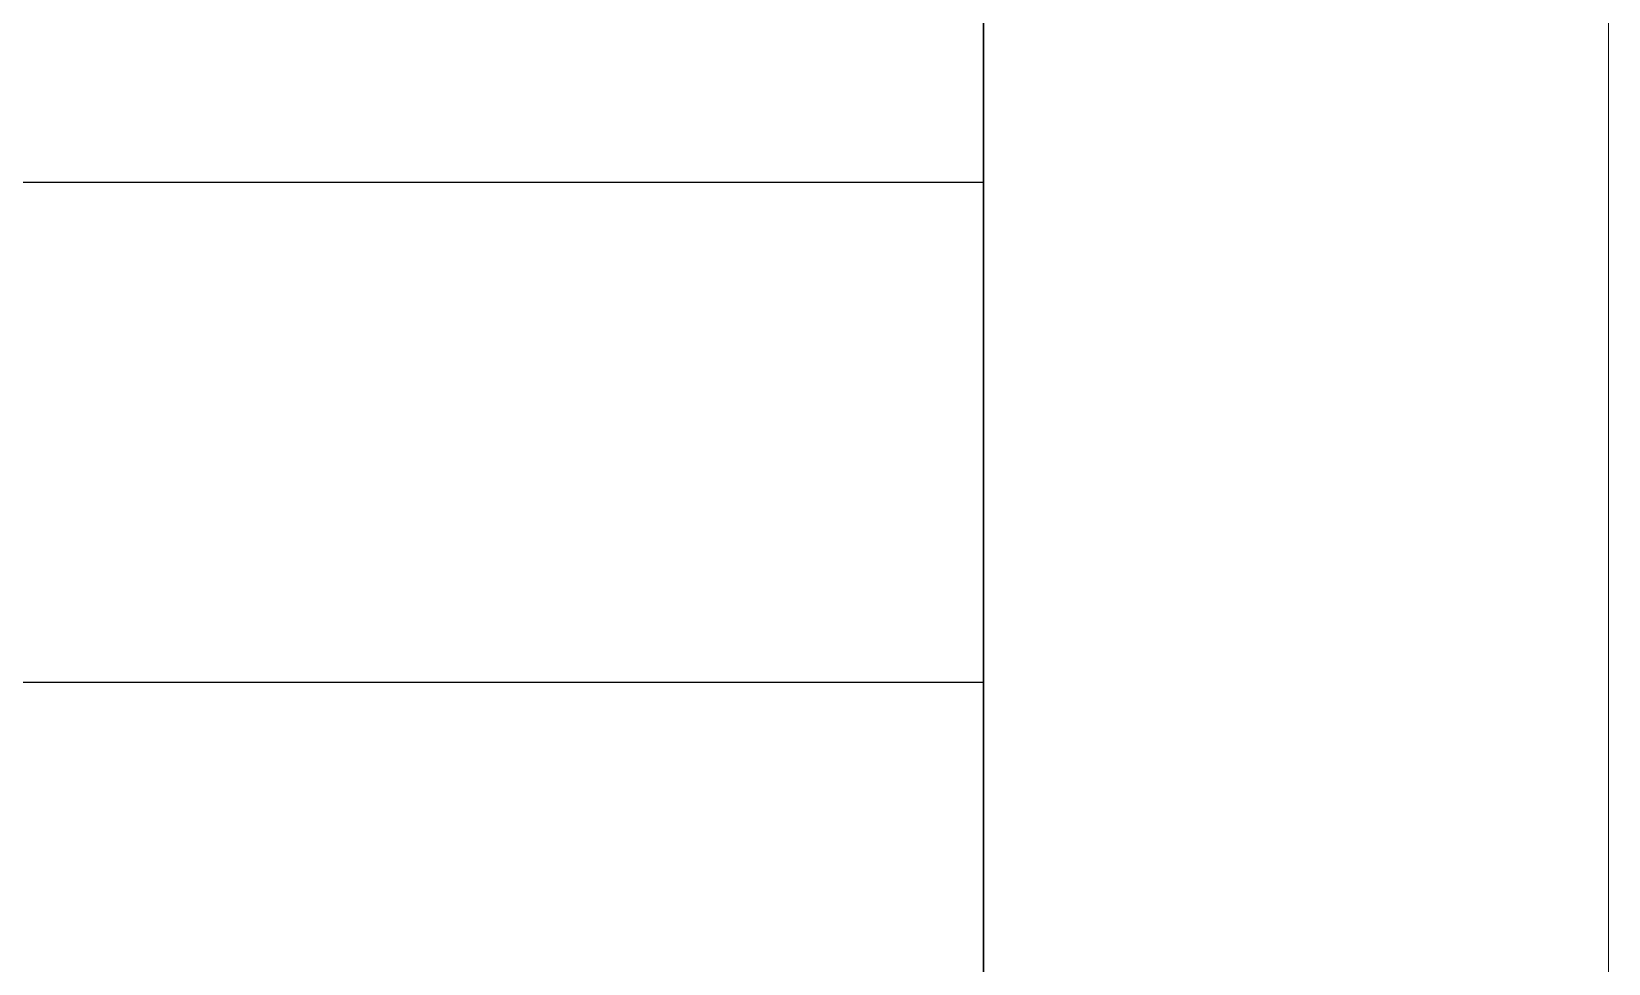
# Model space of a CAD drawing. Header units: inches. Extents: x 9 to 553326, y 5 to 186380.
# Drawn here: x 255819 to 261369, y 19070 to 22351 of the extents above; entities that cross this region are included whole.
import ezdxf

# ---------------------------------------------------------------- set-up
doc = ezdxf.new("R2010")
doc.units = ezdxf.units.IN
doc.header["$MEASUREMENT"] = 0
doc.layers.add('TEG BORDER', color=7, linetype='Continuous')

# ---------------------------------------------------------------- blocks, each defined once
blk = doc.blocks.new('TEG BORDER A2')
blk.add_line((589, 5), (589, 116))
at = {"color": 5, "lineweight": 15}
blk.add_lwpolyline([(0, 420), (594, 420), (594, 0), (0, 0)], close=True, dxfattribs=at)
blk.add_lwpolyline([(5, 415), (589, 415), (589, 5), (5, 5)], close=True)
at = {"layer": 'TEG BORDER'}
for p, q in [((489, 46), (589, 46)), ((489, 42), (589, 42))]:
    blk.add_line(p, q, dxfattribs=at)

msp = doc.modelspace()

# ---------------------------------------------------------------- block references
at = {"lineweight": -3, "xscale": 439.9999998515, "yscale": 439.9999998515, "zscale": 439.9999998515}
msp.add_blockref('TEG BORDER A2', (9, 1579.9), dxfattribs=at)

doc.saveas('drawing.dxf')
